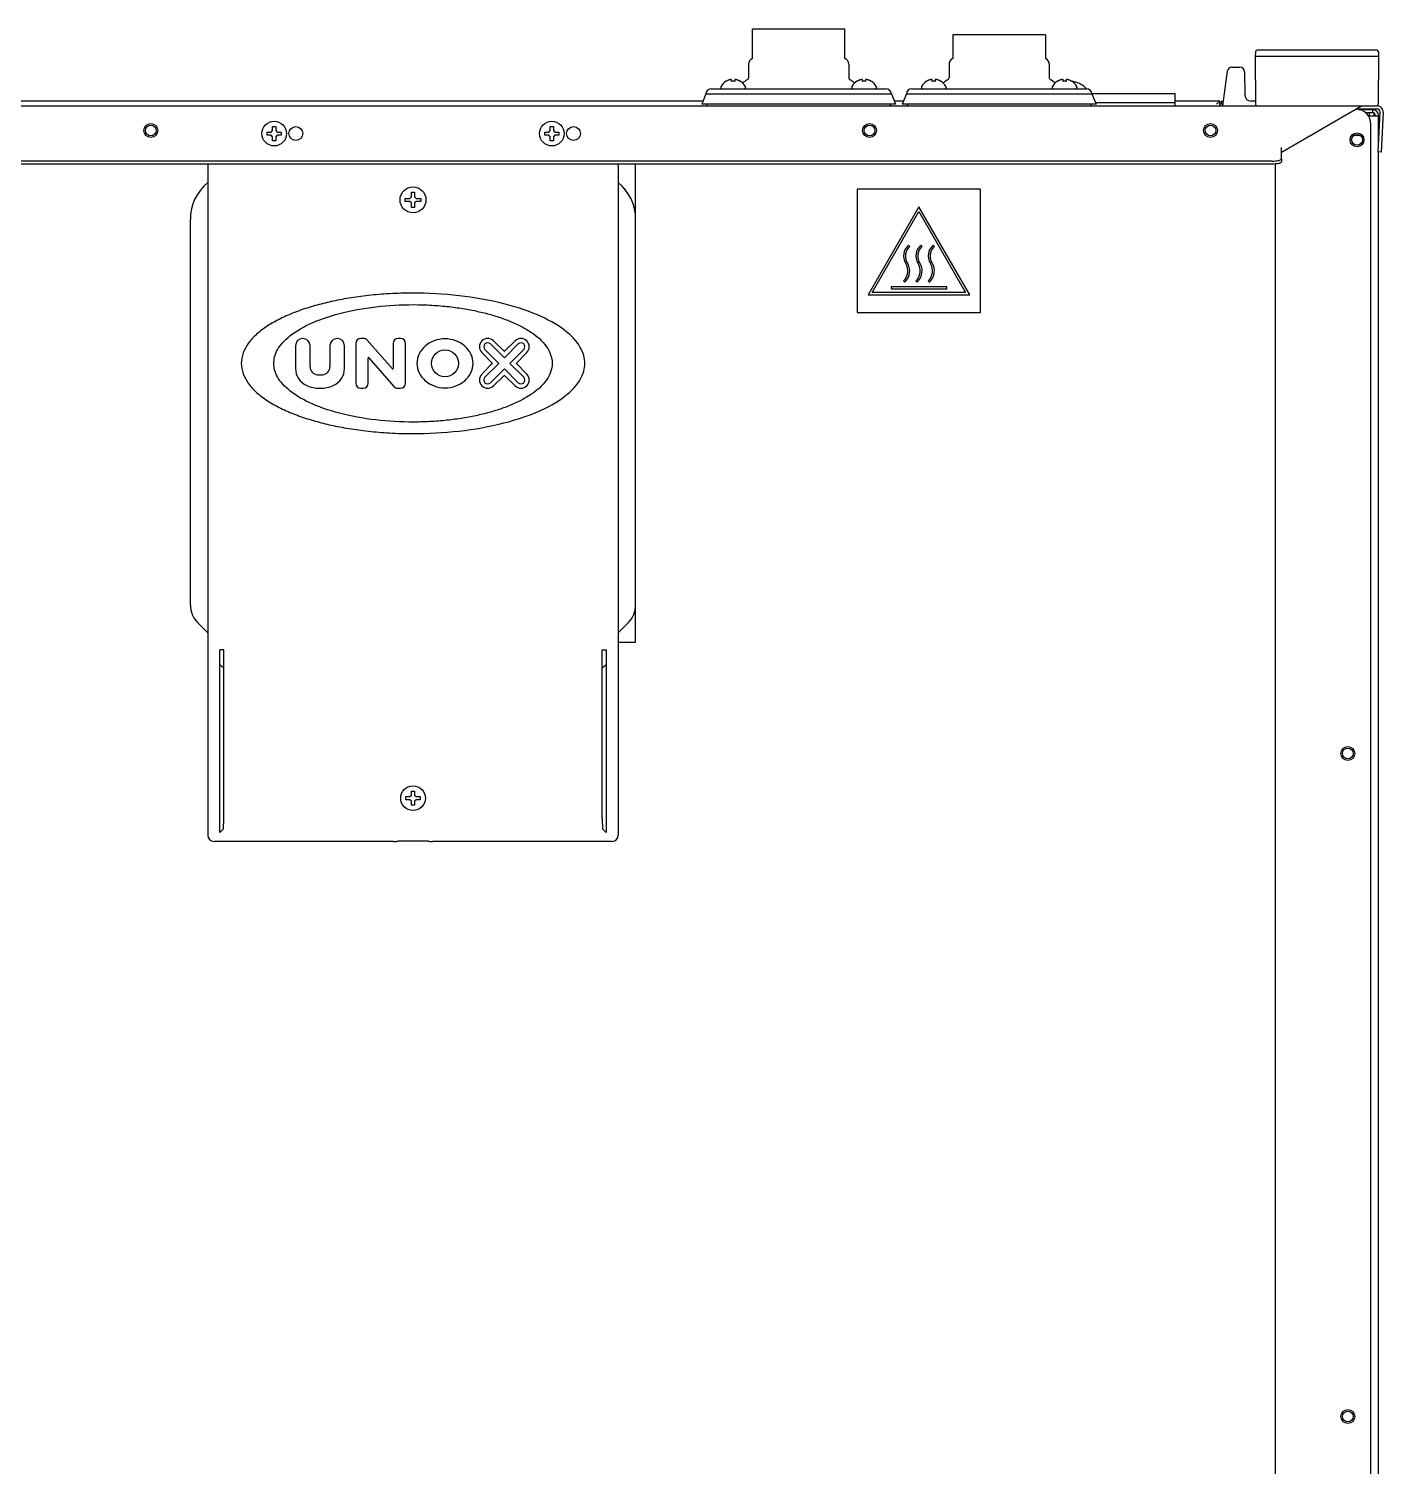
# Model space of a CAD drawing. Header units: millimetres. Extents: x 2355 to 9028, y 2010 to 7655.
# Drawn here: x 2830.1 to 3269.1, y 5249.5 to 5715.6 of the extents above; entities that cross this region are included whole.
import ezdxf

# ---------------------------------------------------------------- set-up
doc = ezdxf.new("R2010")
doc.units = ezdxf.units.MM
doc.header["$LTSCALE"] = 739.2
doc.layers.get('0').update_dxf_attribs({"linetype": 'CONTINUOUS'})
for name, color, linetype in [('ASSI', 7, 'CONTINUOUS'), ('CURVE', 7, 'CONTINUOUS'), ('GEOM', 7, 'CONTINUOUS')]:
    doc.layers.add(name, color=color, linetype=linetype)

msp = doc.modelspace()

# ---------------------------------------------------------------- linework, layer by layer
at = {"color": 7, "linetype": 'Continuous'}
for p, q in [((3064.65, 5705.99), (3064.65, 5715.62)), ((3064.65, 5715.62), (3094.65, 5715.62)), ((3094.65, 5705.99), (3094.65, 5715.62)), ((3227.65, 5706.62), (3227.78, 5691.11)), ((3267.65, 5706.62), (3267.51, 5691.11)), ((3220.06, 5703.12), (3222.67, 5703.12)), ((3224.17, 5701.64), (3224.3, 5694.08)), ((3056.13, 5698.56), (3056.13, 5698.6)), ((3057.86, 5699.12), (3057.84, 5699.12)), ((3057.93, 5698.56), (3057.93, 5699.11)), ((3059, 5699.12), (3058.93, 5699.11)), ((3058.93, 5699.11), (3058.93, 5698.56)), ((3060.73, 5698.6), (3060.73, 5698.56)), ((3098.56, 5698.56), (3098.56, 5698.6)), ((3100.29, 5699.12), (3100.27, 5699.12)), ((3100.36, 5698.56), (3100.36, 5699.11)), ((3101.43, 5699.12), (3101.36, 5699.11)), ((3101.36, 5699.11), (3101.36, 5698.56)), ((3103.16, 5698.6), (3103.16, 5698.56)), ((3121.13, 5698.56), (3121.13, 5698.6)), ((3122.86, 5699.12), (3122.84, 5699.12)), ((3122.93, 5698.56), (3122.93, 5699.11)), ((3124, 5699.12), (3123.93, 5699.11)), ((3123.93, 5699.11), (3123.93, 5698.56)), ((3125.73, 5698.6), (3125.73, 5698.56)), ((3163.56, 5698.56), (3163.56, 5698.6)), ((3165.29, 5699.12), (3165.27, 5699.12)), ((3165.36, 5698.56), (3165.36, 5699.11)), ((3166.43, 5699.12), (3166.36, 5699.11)), ((3166.36, 5699.11), (3166.36, 5698.56)), ((3168.16, 5698.6), (3168.16, 5698.56)), ((3169.8, 5698.16), (3169.8, 5698.14)), ((3227.77, 5692.12), (3226.22, 5692.12)), ((3266.15, 5688.12), (3266.35, 5688.12)), ((2907.35, 5681.12), (2907.35, 5682.12)), ((2907.35, 5682.12), (2908.65, 5682.12)), ((2908.65, 5682.12), (2909.15, 5682.62)), ((2909.15, 5682.62), (2909.15, 5683.92)), ((2909.15, 5683.92), (2910.15, 5683.92)), ((2910.15, 5683.92), (2910.15, 5682.62)), ((2910.15, 5682.62), (2910.65, 5682.12)), ((2910.65, 5682.12), (2911.95, 5682.12)), ((2911.95, 5682.12), (2911.95, 5681.12)), ((2997.35, 5681.12), (2997.35, 5682.12)), ((2997.35, 5682.12), (2998.65, 5682.12)), ((2998.65, 5682.12), (2999.15, 5682.62)), ((2999.15, 5682.62), (2999.15, 5683.92)), ((2999.15, 5683.92), (3000.15, 5683.92)), ((3000.15, 5683.92), (3000.15, 5682.62)), ((3000.15, 5682.62), (3000.65, 5682.12)), ((3000.65, 5682.12), (3001.95, 5682.12)), ((3001.95, 5682.12), (3001.95, 5681.12)), ((2908.65, 5681.12), (2907.35, 5681.12)), ((2909.15, 5680.62), (2908.65, 5681.12)), ((2909.15, 5679.32), (2909.15, 5680.62)), ((2910.15, 5679.32), (2909.15, 5679.32)), ((2910.65, 5681.12), (2910.15, 5680.62)), ((2910.15, 5680.62), (2910.15, 5679.32)), ((2911.95, 5681.12), (2910.65, 5681.12)), ((2998.65, 5681.12), (2997.35, 5681.12)), ((2999.15, 5680.62), (2998.65, 5681.12)), ((2999.15, 5679.32), (2999.15, 5680.62)), ((3000.15, 5679.32), (2999.15, 5679.32)), ((3000.65, 5681.12), (3000.15, 5680.62)), ((3000.15, 5680.62), (3000.15, 5679.32)), ((3001.95, 5681.12), (3000.65, 5681.12)), ((3259.94, 5681.12), (3261.35, 5681.12)), ((3261.33, 5681.13), (3259.96, 5681.13)), ((2952.15, 5659.62), (2952.15, 5660.62)), ((2952.15, 5660.62), (2953.65, 5660.62)), ((2953.65, 5659.62), (2952.15, 5659.62)), ((2953.65, 5660.62), (2954.15, 5661.12)), ((2954.15, 5659.12), (2953.65, 5659.62)), ((2954.15, 5661.12), (2954.15, 5662.62)), ((2954.15, 5662.62), (2955.15, 5662.62)), ((2954.15, 5657.62), (2954.15, 5659.12)), ((2955.15, 5662.62), (2955.15, 5661.12)), ((2955.15, 5661.12), (2955.65, 5660.62)), ((2955.65, 5659.62), (2955.15, 5659.12)), ((2955.15, 5659.12), (2955.15, 5657.62)), ((2955.65, 5660.62), (2957.15, 5660.62)), ((2957.15, 5659.62), (2955.65, 5659.62)), ((2957.15, 5660.62), (2957.15, 5659.62)), ((2955.15, 5657.62), (2954.15, 5657.62)), ((2954.15, 5467.12), (2954.15, 5468.42)), ((2954.15, 5468.42), (2955.15, 5468.42)), ((2955.15, 5468.42), (2955.15, 5467.12)), ((2952.35, 5465.62), (2952.35, 5466.62)), ((2952.35, 5466.62), (2953.65, 5466.62)), ((2953.65, 5465.62), (2952.35, 5465.62)), ((2953.65, 5466.62), (2954.15, 5467.12)), ((2954.15, 5465.12), (2953.65, 5465.62)), ((2954.15, 5463.82), (2954.15, 5465.12)), ((2955.15, 5463.82), (2954.15, 5463.82)), ((2955.15, 5467.12), (2955.65, 5466.62)), ((2955.65, 5465.62), (2955.15, 5465.12)), ((2955.15, 5465.12), (2955.15, 5463.82)), ((2955.65, 5466.62), (2956.95, 5466.62)), ((2956.95, 5465.62), (2955.65, 5465.62)), ((2956.95, 5466.62), (2956.95, 5465.62))]:
    msp.add_line(p, q, dxfattribs=at)
msp.add_lwpolyline([(3218.61, 5702.02), (3218.6, 5701.97), (3218.57, 5701.83)], dxfattribs=at)
for centre, radius, start, end in [((3220.06, 5701.62), 1.5, 90.0005, 172.0001), ((3222.67, 5701.62), 1.5, 1, 89.9997), ((3058.62, 5694.51), 4.75, 118.9687, 121.5341), ((3058.61, 5694.51), 4.75, 118.0074, 118.9684), ((3058.61, 5694.52), 4.75, 116.6813, 118.0074), ((3058.61, 5694.52), 4.74, 115.5402, 116.6812), ((3058.61, 5694.52), 4.74, 114.5722, 115.5402), ((3058.61, 5694.53), 4.73, 113.3175, 114.5722), ((3058.61, 5694.53), 4.73, 112.5474, 113.3174), ((3058.6, 5694.54), 4.72, 111.0025, 112.5476), ((3058.6, 5694.55), 4.72, 110.5181, 111.0023), ((3058.6, 5694.56), 4.7, 108.4656, 110.5187), ((3058.59, 5694.57), 4.68, 107.3773, 108.465), ((3058.58, 5694.59), 4.67, 106.3949, 107.3772), ((3058.58, 5694.62), 4.64, 104.3176, 106.3964), ((3057.68, 5697.12), 2.01, 95.1401, 97.2744), ((3057.68, 5697.15), 1.98, 94.2856, 95.1372), ((3057.68, 5697.16), 1.97, 93.0233, 94.286), ((3057.68, 5697.17), 1.96, 91.9964, 93.0228), ((3057.68, 5697.18), 1.95, 90.9261, 91.9964), ((3057.68, 5697.18), 1.95, 88.8459, 90.9258), ((3057.68, 5697.17), 1.96, 87.6233, 88.8455), ((3057.68, 5697.17), 1.96, 86.7841, 87.6235), ((3057.68, 5697.16), 1.97, 85.3984, 86.7833), ((3057.68, 5697.12), 2.01, 82.7259, 84.7415), ((3058.43, 5694.8), 3.79, 95.0778, 97.5988), ((3058.43, 5694.82), 3.78, 92.5427, 95.0772), ((3058.43, 5694.82), 3.77, 87.4579, 92.5421), ((3058.43, 5694.82), 3.78, 84.9228, 87.4573), ((3058.43, 5694.8), 3.79, 82.4012, 84.9222), ((3059.18, 5697.14), 1.98, 94.6009, 95.2558), ((3059.18, 5697.16), 1.97, 93.2166, 94.6016), ((3059.18, 5697.17), 1.96, 92.3765, 93.2159), ((3059.18, 5697.17), 1.95, 91.1544, 92.3767), ((3059.18, 5697.18), 1.95, 89.0741, 91.1541), ((3059.18, 5697.18), 1.95, 88.0037, 89.0738), ((3059.18, 5697.17), 1.96, 86.9771, 88.0037), ((3059.18, 5697.16), 1.97, 85.714, 86.9767), ((3059.18, 5697.15), 1.98, 84.8627, 85.7144), ((3059.18, 5697.12), 2.01, 82.7256, 84.8598), ((3058.28, 5694.62), 4.64, 73.6036, 75.6824), ((3058.27, 5694.59), 4.67, 72.6228, 73.6051), ((3058.27, 5694.57), 4.68, 71.535, 72.6227), ((3058.26, 5694.56), 4.7, 69.4813, 71.5344), ((3058.26, 5694.55), 4.72, 68.9977, 69.4819), ((3058.26, 5694.54), 4.72, 67.4524, 68.9975), ((3058.25, 5694.53), 4.73, 66.6826, 67.4526), ((3058.25, 5694.53), 4.73, 65.4278, 66.6825), ((3058.25, 5694.52), 4.74, 64.4598, 65.4278), ((3058.25, 5694.52), 4.74, 63.3188, 64.4598), ((3058.25, 5694.52), 4.75, 61.9926, 63.3187), ((3058.25, 5694.51), 4.75, 61.0316, 61.9926), ((3058.24, 5694.51), 4.75, 58.4659, 61.0313), ((3101.05, 5694.51), 4.75, 118.9687, 121.5341), ((3101.05, 5694.51), 4.75, 118.0074, 118.9684), ((3101.05, 5694.52), 4.75, 116.6813, 118.0074), ((3101.05, 5694.52), 4.74, 115.5402, 116.6812), ((3101.04, 5694.52), 4.74, 114.5722, 115.5402), ((3101.04, 5694.53), 4.73, 113.3175, 114.5722), ((3101.04, 5694.53), 4.73, 112.5474, 113.3174), ((3101.04, 5694.54), 4.72, 111.0025, 112.5476), ((3101.03, 5694.55), 4.72, 110.5181, 111.0023), ((3101.03, 5694.56), 4.7, 108.4656, 110.5187), ((3101.02, 5694.57), 4.68, 107.3773, 108.465), ((3101.02, 5694.59), 4.67, 106.3949, 107.3772), ((3101.01, 5694.62), 4.64, 104.3176, 106.3964), ((3100.12, 5697.12), 2.01, 95.1401, 97.2744), ((3100.12, 5697.15), 1.98, 94.2856, 95.1372), ((3100.12, 5697.16), 1.97, 93.0233, 94.286), ((3100.11, 5697.17), 1.96, 91.9964, 93.0228), ((3100.11, 5697.18), 1.95, 90.9261, 91.9964), ((3100.11, 5697.18), 1.95, 88.8459, 90.9258), ((3100.11, 5697.17), 1.96, 87.6233, 88.8455), ((3100.11, 5697.17), 1.96, 86.7841, 87.6235), ((3100.11, 5697.16), 1.97, 85.3984, 86.7833), ((3100.11, 5697.12), 2.01, 82.7259, 84.7415), ((3100.87, 5694.8), 3.79, 95.0778, 97.5988), ((3100.86, 5694.82), 3.78, 92.5427, 95.0772), ((3100.86, 5694.82), 3.77, 87.4579, 92.5421), ((3100.86, 5694.82), 3.78, 84.9228, 87.4573), ((3100.86, 5694.8), 3.79, 82.4012, 84.9222), ((3101.62, 5697.14), 1.98, 94.6009, 95.2558), ((3101.62, 5697.16), 1.97, 93.2166, 94.6016), ((3101.61, 5697.17), 1.96, 92.3765, 93.2159), ((3101.61, 5697.17), 1.95, 91.1544, 92.3767), ((3101.61, 5697.18), 1.95, 89.0741, 91.1541), ((3101.61, 5697.18), 1.95, 88.0037, 89.0738), ((3101.61, 5697.17), 1.96, 86.9771, 88.0037), ((3101.61, 5697.16), 1.97, 85.714, 86.9767), ((3101.61, 5697.15), 1.98, 84.8627, 85.7144), ((3101.61, 5697.12), 2.01, 82.7256, 84.8598), ((3100.72, 5694.62), 4.64, 73.6036, 75.6824), ((3100.71, 5694.59), 4.67, 72.6228, 73.6051), ((3100.7, 5694.57), 4.68, 71.535, 72.6227), ((3100.7, 5694.56), 4.7, 69.4813, 71.5344), ((3100.69, 5694.55), 4.72, 68.9977, 69.4819), ((3100.69, 5694.54), 4.72, 67.4524, 68.9975), ((3100.69, 5694.53), 4.73, 66.6826, 67.4526), ((3100.69, 5694.53), 4.73, 65.4278, 66.6825), ((3100.68, 5694.52), 4.74, 64.4598, 65.4278), ((3100.68, 5694.52), 4.74, 63.3188, 64.4598), ((3100.68, 5694.52), 4.75, 61.9926, 63.3187), ((3100.68, 5694.51), 4.75, 61.0316, 61.9926), ((3100.68, 5694.51), 4.75, 58.4659, 61.0313), ((3123.62, 5694.51), 4.75, 118.9687, 121.5341), ((3123.61, 5694.51), 4.75, 118.0074, 118.9684), ((3123.61, 5694.52), 4.75, 116.6813, 118.0074), ((3123.61, 5694.52), 4.74, 115.5402, 116.6812), ((3123.61, 5694.52), 4.74, 114.5722, 115.5402), ((3123.61, 5694.53), 4.73, 113.3175, 114.5722), ((3123.61, 5694.53), 4.73, 112.5474, 113.3174), ((3123.6, 5694.54), 4.72, 111.0025, 112.5476), ((3123.6, 5694.55), 4.72, 110.5181, 111.0023), ((3123.6, 5694.56), 4.7, 108.4656, 110.5187), ((3123.59, 5694.57), 4.68, 107.3773, 108.465), ((3123.58, 5694.59), 4.67, 106.3949, 107.3772), ((3123.58, 5694.62), 4.64, 104.3176, 106.3964), ((3122.68, 5697.12), 2.01, 95.1401, 97.2744), ((3122.68, 5697.15), 1.98, 94.2856, 95.1372), ((3122.68, 5697.16), 1.97, 93.0233, 94.286), ((3122.68, 5697.17), 1.96, 91.9964, 93.0228), ((3122.68, 5697.18), 1.95, 90.9261, 91.9964), ((3122.68, 5697.18), 1.95, 88.8459, 90.9258), ((3122.68, 5697.17), 1.96, 87.6233, 88.8455), ((3122.68, 5697.17), 1.96, 86.7841, 87.6235), ((3122.68, 5697.16), 1.97, 85.3984, 86.7833), ((3122.68, 5697.12), 2.01, 82.7259, 84.7415), ((3123.43, 5694.8), 3.79, 95.0778, 97.5988), ((3123.43, 5694.82), 3.78, 92.5427, 95.0772), ((3123.43, 5694.82), 3.77, 87.4579, 92.5421), ((3123.43, 5694.82), 3.78, 84.9228, 87.4573), ((3123.43, 5694.8), 3.79, 82.4012, 84.9222), ((3124.18, 5697.14), 1.98, 94.6009, 95.2558), ((3124.18, 5697.16), 1.97, 93.2166, 94.6016), ((3124.18, 5697.17), 1.96, 92.3765, 93.2159), ((3124.18, 5697.17), 1.95, 91.1544, 92.3767), ((3124.18, 5697.18), 1.95, 89.0741, 91.1541), ((3124.18, 5697.18), 1.95, 88.0037, 89.0738), ((3124.18, 5697.17), 1.96, 86.9771, 88.0037), ((3124.18, 5697.16), 1.97, 85.714, 86.9767), ((3124.18, 5697.15), 1.98, 84.8627, 85.7144), ((3124.18, 5697.12), 2.01, 82.7256, 84.8598), ((3123.28, 5694.62), 4.64, 73.6036, 75.6824), ((3123.27, 5694.59), 4.67, 72.6228, 73.6051), ((3123.27, 5694.57), 4.68, 71.535, 72.6227), ((3123.26, 5694.56), 4.7, 69.4813, 71.5344), ((3123.26, 5694.55), 4.72, 68.9977, 69.4819), ((3123.26, 5694.54), 4.72, 67.4524, 68.9975), ((3123.25, 5694.53), 4.73, 66.6826, 67.4526), ((3123.25, 5694.53), 4.73, 65.4278, 66.6825), ((3123.25, 5694.52), 4.74, 64.4598, 65.4278), ((3123.25, 5694.52), 4.74, 63.3188, 64.4598), ((3123.25, 5694.52), 4.75, 61.9926, 63.3187), ((3123.25, 5694.51), 4.75, 61.0316, 61.9926), ((3123.24, 5694.51), 4.75, 58.4659, 61.0313), ((3166.05, 5694.51), 4.75, 118.9687, 121.5341), ((3166.05, 5694.51), 4.75, 118.0074, 118.9684), ((3166.05, 5694.52), 4.75, 116.6813, 118.0074), ((3166.05, 5694.52), 4.74, 115.5402, 116.6812), ((3166.04, 5694.52), 4.74, 114.5722, 115.5402), ((3166.04, 5694.53), 4.73, 113.3175, 114.5722), ((3166.04, 5694.53), 4.73, 112.5474, 113.3174), ((3166.04, 5694.54), 4.72, 111.0025, 112.5476), ((3166.03, 5694.55), 4.72, 110.5181, 111.0023), ((3166.03, 5694.56), 4.7, 108.4656, 110.5187), ((3166.02, 5694.57), 4.68, 107.3773, 108.465), ((3166.02, 5694.59), 4.67, 106.3949, 107.3772), ((3166.01, 5694.62), 4.64, 104.3176, 106.3964), ((3165.12, 5697.12), 2.01, 95.1401, 97.2744), ((3165.12, 5697.15), 1.98, 94.2856, 95.1372), ((3165.12, 5697.16), 1.97, 93.0233, 94.286), ((3165.11, 5697.17), 1.96, 91.9964, 93.0228), ((3165.11, 5697.18), 1.95, 90.9261, 91.9964), ((3165.11, 5697.18), 1.95, 88.8459, 90.9258), ((3165.11, 5697.17), 1.96, 87.6233, 88.8455), ((3165.11, 5697.17), 1.96, 86.7841, 87.6235), ((3165.11, 5697.16), 1.97, 85.3984, 86.7833), ((3165.11, 5697.12), 2.01, 82.7259, 84.7415), ((3165.87, 5694.8), 3.79, 95.0778, 97.5988), ((3165.86, 5694.82), 3.78, 92.5427, 95.0772), ((3165.86, 5694.82), 3.77, 87.4579, 92.5421), ((3165.86, 5694.82), 3.78, 84.9228, 87.4573), ((3165.86, 5694.8), 3.79, 82.4012, 84.9222), ((3166.62, 5697.14), 1.98, 94.6009, 95.2558), ((3166.62, 5697.16), 1.97, 93.2166, 94.6016), ((3166.61, 5697.17), 1.96, 92.3765, 93.2159), ((3166.61, 5697.17), 1.95, 91.1544, 92.3767), ((3166.61, 5697.18), 1.95, 89.0741, 91.1541), ((3166.61, 5697.18), 1.95, 88.0037, 89.0738), ((3166.61, 5697.17), 1.96, 86.9771, 88.0037), ((3166.61, 5697.16), 1.97, 85.714, 86.9767), ((3166.61, 5697.15), 1.98, 84.8627, 85.7144), ((3166.61, 5697.12), 2.01, 82.7256, 84.8598), ((3165.72, 5694.62), 4.64, 73.6036, 75.6824), ((3165.71, 5694.59), 4.67, 72.6228, 73.6051), ((3165.7, 5694.57), 4.68, 71.535, 72.6227), ((3165.7, 5694.56), 4.7, 69.4813, 71.5344), ((3165.69, 5694.55), 4.72, 68.9977, 69.4819), ((3165.69, 5694.54), 4.72, 67.4524, 68.9975), ((3165.69, 5694.53), 4.73, 66.6826, 67.4526), ((3165.69, 5694.53), 4.73, 65.4278, 66.6825), ((3165.68, 5694.52), 4.74, 64.4598, 65.4278), ((3165.68, 5694.52), 4.74, 63.3188, 64.4598), ((3165.68, 5694.52), 4.75, 61.9926, 63.3187), ((3165.68, 5694.51), 4.75, 61.0316, 61.9926), ((3165.68, 5694.51), 4.75, 58.4659, 61.0313), ((3168.08, 5694.32), 4.17, 86.2596, 86.5283), ((3168.08, 5694.31), 4.18, 85.388, 86.2594), ((3168.08, 5694.3), 4.19, 84.4827, 85.388), ((3168.07, 5694.29), 4.2, 82.7078, 84.482), ((3167.05, 5690.17), 8.44, 70.9729, 79.3378), ((3172.55, 5695.91), 0.5, 23.8254, 46.2253), ((3226.3, 5694.12), 2, 181, 267.5504), ((3228.28, 5691.12), 0.5, 180.5, 270), ((3267.01, 5691.12), 0.5, 270, 359.5)]:
    msp.add_arc(centre, radius, start, end, dxfattribs=at)
at = {"layer": 'ASSI', "linetype": 'Continuous'}
for p, q in [((3051.35, 5696.12), (3107.95, 5696.12)), ((3116.35, 5696.12), (3172.95, 5696.12)), ((3049.56, 5694.54), (3048.26, 5691.12)), ((3049.56, 5694.54), (3109.73, 5694.54)), ((3109.73, 5694.54), (3111.04, 5691.12)), ((3114.56, 5694.54), (3113.26, 5691.12)), ((3114.56, 5694.54), (3174.73, 5694.54)), ((3174.73, 5694.54), (3176.04, 5691.12))]:
    msp.add_line(p, q, dxfattribs=at)
at = {"layer": 'ASSI', "color": 7, "linetype": 'Continuous'}
for p, q in [((3054.43, 5696.72), (3054.43, 5696.52)), ((3062.43, 5696.72), (3062.43, 5696.52)), ((3096.86, 5696.72), (3096.86, 5696.52)), ((3104.86, 5696.72), (3104.86, 5696.52)), ((3119.43, 5696.72), (3119.43, 5696.52)), ((3127.43, 5696.72), (3127.43, 5696.52)), ((3161.86, 5696.72), (3161.86, 5696.52)), ((3169.86, 5696.72), (3169.86, 5696.52))]:
    msp.add_line(p, q, dxfattribs=at)
at = {"layer": 'ASSI', "linetype": 'Continuous'}
for centre, radius in [((2869.65, 5682.62), 2.25), ((2869.65, 5682.62), 1.75), ((2916.65, 5681.62), 2.25), ((3006.65, 5681.62), 2.25), ((3102.65, 5682.62), 2.25), ((3102.65, 5682.62), 1.75), ((3213.15, 5682.62), 2.25), ((3213.15, 5682.62), 1.75), ((3260.65, 5679.62), 2.25), ((3260.65, 5679.62), 1.75), ((3257.65, 5480.62), 2.25), ((3257.65, 5480.62), 1.75), ((3257.65, 5265.62), 2.25), ((3257.65, 5265.62), 1.75)]:
    msp.add_circle(centre, radius, dxfattribs=at)
at = {"layer": 'ASSI', "color": 7, "linetype": 'Continuous'}
for centre, radius in [((2909.65, 5681.62), 4), ((2999.65, 5681.62), 4), ((2954.65, 5660.12), 4.2), ((2954.65, 5466.12), 4)]:
    msp.add_circle(centre, radius, dxfattribs=at)
for centre, radius, start, end in [((3065.45, 5704.12), 2.05, 113.1738, 180), ((3093.85, 5704.12), 2.05, 0, 66.8262), ((3130.45, 5704.12), 2.05, 113.1738, 180), ((3158.85, 5704.12), 2.05, 0, 66.8262), ((3054.83, 5696.72), 0.4, 149.6988, 180), ((3054.83, 5696.52), 0.4, 180, 270), ((3058.63, 5694.5), 4.8, 121.4579, 149.6988), ((3058.23, 5694.5), 4.8, 30.3012, 58.5421), ((3064.65, 5695.12), 4.25, 113.9501, 137.7102), ((3062.03, 5696.52), 0.4, 270, 360), ((3062.03, 5696.72), 0.4, 0, 30.3012), ((3094.65, 5695.12), 4.25, 42.2898, 66.0499), ((3097.26, 5696.72), 0.4, 149.6988, 180), ((3097.26, 5696.52), 0.4, 180, 270), ((3101.06, 5694.5), 4.8, 121.4579, 149.6988), ((3100.67, 5694.5), 4.8, 30.3012, 58.5421), ((3104.46, 5696.52), 0.4, 270, 360), ((3104.46, 5696.72), 0.4, 0, 30.3012), ((3119.83, 5696.72), 0.4, 149.6988, 180), ((3119.83, 5696.52), 0.4, 180, 270), ((3123.63, 5694.5), 4.8, 121.4579, 149.6988), ((3123.23, 5694.5), 4.8, 30.3012, 58.5421), ((3129.65, 5695.12), 4.25, 113.9501, 137.7102), ((3127.03, 5696.52), 0.4, 270, 360), ((3127.03, 5696.72), 0.4, 0, 30.3012), ((3159.65, 5695.12), 4.25, 42.2898, 66.0499), ((3162.26, 5696.72), 0.4, 149.6988, 180), ((3162.26, 5696.52), 0.4, 180, 270), ((3166.06, 5694.5), 4.8, 121.4579, 149.6988), ((3165.67, 5694.5), 4.8, 30.3012, 58.5421), ((3169.46, 5696.52), 0.4, 270, 360), ((3167.05, 5690.17), 8.45, 46.2253, 71.0075), ((3169.46, 5696.72), 0.4, 0, 30.3012)]:
    msp.add_arc(centre, radius, start, end, dxfattribs=at)
at = {"layer": 'ASSI', "linetype": 'Continuous'}
for centre, start, end in [((3051.35, 5694.32), 90, 173.0057), ((3107.95, 5694.32), 6.9943, 90), ((3116.35, 5694.32), 90, 173.0057), ((3172.95, 5694.32), 6.9943, 90)]:
    msp.add_arc(centre, 1.8, start, end, dxfattribs=at)
at = {"layer": 'CURVE', "color": 40, "linetype": 'Continuous'}
for p, q in [((3023.3, 5663.62), (3023.44, 5663.62)), ((3023.44, 5663.62), (3023.44, 5663.42))]:
    msp.add_line(p, q, dxfattribs=at)
at = {"layer": 'GEOM', "color": 7, "linetype": 'Continuous'}
for p, q in [((3129.65, 5713.62), (3129.65, 5705.99)), ((3159.65, 5713.62), (3129.65, 5713.62)), ((3159.65, 5713.62), (3159.65, 5705.99)), ((3227.73, 5708.14), (3227.65, 5706.62)), ((3267.65, 5706.62), (3227.65, 5706.62)), ((3267.07, 5708.62), (3228.23, 5708.62)), ((3267.65, 5706.62), (3267.51, 5691.11)), ((3267.57, 5708.14), (3267.65, 5706.62)), ((3063.4, 5704.12), (3063.4, 5699.73)), ((3095.9, 5704.12), (3095.9, 5699.73)), ((3128.4, 5704.12), (3128.4, 5699.73)), ((3160.9, 5704.12), (3160.9, 5699.73)), ((3218.57, 5701.83), (3217, 5690.62)), ((3227.74, 5696.09), (3227.74, 5695.88)), ((3048.64, 5692.12), (2620.66, 5692.12)), ((3113.64, 5692.12), (3110.66, 5692.12)), ((3201.65, 5691.62), (3175.85, 5691.62)), ((3201.65, 5690.62), (3201.65, 5694.62)), ((3216.15, 5692.12), (3201.65, 5692.12)), ((3216.15, 5692.12), (3215.15, 5691.12)), ((3216.15, 5690.62), (3216.15, 5692.12)), ((3216.67, 5691.12), (3216.67, 5692.12)), ((3227.74, 5695.77), (3227.74, 5695.49)), ((3217.07, 5691.12), (3216.15, 5691.12)), ((3260.41, 5689.62), (3267.15, 5689.62)), ((3263.29, 5688.42), (3265.65, 5688.42)), ((3264.65, 5687.52), (3264.65, 5688.42)), ((3265.65, 5689.42), (3265.65, 5688.42)), ((3266.15, 5689.62), (3266.15, 5689.45)), ((3266.15, 5688.28), (3266.15, 5687.52)), ((3266.62, 5689.62), (3266.63, 5689.26)), ((3267.47, 5675.67), (3268.15, 5688.56)), ((3236.17, 5673.48), (3236.17, 5672.51)), ((3268.47, 5675.62), (3267.47, 5675.67)), ((3233.17, 5671.73), (2436.13, 5671.73)), ((2888.15, 5671.01), (2888.15, 5454.12)), ((3021.15, 5671.01), (3021.15, 5454.12)), ((3098.65, 5663.62), (3098.65, 5623.62)), ((3138.65, 5663.62), (3098.65, 5663.62)), ((3138.65, 5623.62), (3138.65, 5663.62)), ((3118.65, 5657.91), (3102.15, 5629.33)), ((3103.53, 5630.13), (3118.65, 5656.31)), ((3135.15, 5629.33), (3118.65, 5657.91)), ((3118.65, 5656.31), (3133.76, 5630.13)), ((2882.47, 5653.8), (2882.47, 5528.76)), ((3026.82, 5528.76), (3026.82, 5653.8)), ((3115.65, 5644.97), (3115.26, 5645.43)), ((3119.65, 5644.97), (3119.26, 5645.43)), ((3123.65, 5644.97), (3123.26, 5645.43)), ((3109.65, 5631.93), (3109.65, 5631.33)), ((3127.65, 5631.93), (3109.65, 5631.93)), ((3109.65, 5631.33), (3127.65, 5631.33)), ((3113.65, 5633.86), (3114.06, 5633.43)), ((3117.65, 5633.86), (3118.06, 5633.43)), ((3121.65, 5633.86), (3122.06, 5633.43)), ((3127.65, 5631.33), (3127.65, 5631.93)), ((3102.15, 5629.33), (3135.15, 5629.33)), ((3133.76, 5630.13), (3103.53, 5630.13)), ((3098.65, 5623.62), (3138.65, 5623.62)), ((2916.56, 5612.84), (2916.56, 5605.49)), ((2921.27, 5606.08), (2921.27, 5612.84)), ((2927.73, 5612.84), (2927.73, 5606.08)), ((2932.44, 5605.49), (2932.44, 5612.84)), ((2936.07, 5613.58), (2936.07, 5600.66)), ((2938.62, 5615.19), (2937.69, 5615.19)), ((2947.95, 5605.31), (2939.84, 5614.64)), ((2948.19, 5613.58), (2948.19, 5605.4)), ((2950.61, 5615.19), (2949.8, 5615.19)), ((2952.22, 5600.66), (2952.22, 5613.58)), ((2979.78, 5613.41), (2984.26, 5608.94)), ((2984.16, 5611.02), (2980.78, 5614.4)), ((2984.26, 5608.94), (2988.73, 5613.41)), ((2987.74, 5614.4), (2984.35, 5611.02)), ((2940.11, 5600.66), (2940.11, 5608.84)), ((2940.35, 5608.93), (2948.46, 5599.6)), ((2976.97, 5610.6), (2980.36, 5607.21)), ((2982.44, 5607.12), (2977.97, 5611.59)), ((2990.55, 5611.59), (2986.08, 5607.12)), ((2988.16, 5607.21), (2991.55, 5610.6)), ((2980.36, 5607.02), (2976.97, 5603.64)), ((2977.97, 5602.64), (2982.44, 5607.12)), ((2984.26, 5605.3), (2979.78, 5600.82)), ((2980.78, 5599.83), (2984.16, 5603.21)), ((2988.73, 5600.82), (2984.26, 5605.3)), ((2984.35, 5603.21), (2987.74, 5599.83)), ((2986.08, 5607.12), (2990.55, 5602.64)), ((2991.55, 5603.64), (2988.16, 5607.02)), ((2937.69, 5599.04), (2938.5, 5599.04)), ((2949.68, 5599.04), (2950.61, 5599.04)), ((2884.81, 5523.11), (2888.15, 5519.77)), ((3021.15, 5519.77), (3024.48, 5523.11)), ((2891.99, 5454.96), (2891.99, 5514.18)), ((2893.31, 5514.18), (2891.99, 5514.18)), ((2893.31, 5459.66), (2893.31, 5514.18)), ((3015.99, 5459.66), (3015.99, 5514.18)), ((3015.99, 5514.18), (3017.3, 5514.18)), ((3017.3, 5514.18), (3017.3, 5454.96)), ((2891.99, 5454.96), (2893.19, 5456.16)), ((3017.3, 5454.96), (3016.11, 5456.16)), ((2948.32, 5452.12), (2890.15, 5452.12)), ((2958.15, 5452.19), (2951.15, 5452.19)), ((3019.15, 5452.12), (2960.98, 5452.12))]:
    msp.add_line(p, q, dxfattribs=at)
at = {"layer": 'GEOM', "linetype": 'Continuous'}
for p, q in [((3049.56, 5694.54), (3048.26, 5691.12)), ((3109.73, 5694.54), (3111.04, 5691.12)), ((3114.56, 5694.54), (3113.26, 5691.12)), ((3174.71, 5694.62), (3201.65, 5694.62)), ((3174.73, 5694.54), (3176.04, 5691.12)), ((3216.67, 5692.12), (3217.21, 5692.12)), ((2402.15, 5690.62), (3267.15, 5690.62)), ((3111.04, 5691.12), (3048.26, 5691.12)), ((3176.04, 5691.12), (3113.26, 5691.12)), ((3236.17, 5675.62), (3262.15, 5690.62)), ((3261.15, 5689.42), (3265.65, 5689.42)), ((3264.17, 5687.42), (3267.65, 5687.42)), ((3267.65, 5679.05), (3267.65, 5687.42)), ((3269.14, 5688.51), (3268.47, 5675.62)), ((3265.15, 4895.92), (3265.15, 5684.62)), ((3236.17, 5673.48), (3236.17, 5677.15)), ((3267.65, 4895.92), (3267.65, 5675.62)), ((3233.17, 5672.7), (2436.13, 5672.7)), ((3026.65, 5671.73), (3026.65, 5516.62)), ((3234.15, 5671.73), (3234.15, 4891)), ((3026.65, 5516.62), (3021.15, 5516.62))]:
    msp.add_line(p, q, dxfattribs=at)
at = {"layer": 'GEOM', "color": 7, "linetype": 'Continuous'}
msp.add_circle((2965.01, 5607.12), 4.37, dxfattribs=at)
for centre, radius, start, end in [((3228.23, 5708.12), 0.5, 90, 177), ((3267.07, 5708.12), 0.5, 3, 90), ((3062.6, 5699.73), 0.8, 293.9501, 360), ((3096.7, 5699.73), 0.8, 180, 246.0499), ((3094.65, 5695.12), 4.25, 42.2972, 66.0499), ((3127.6, 5699.73), 0.8, 293.9501, 360), ((3161.7, 5699.73), 0.8, 180, 246.0499), ((3159.65, 5695.12), 4.25, 42.2972, 66.0499), ((3050.49, 5691.42), 0.8, 202.3457, 270), ((3108.8, 5691.42), 0.8, 270, 337.6543), ((3115.49, 5691.42), 0.8, 202.3457, 270), ((3173.8, 5691.42), 0.8, 270, 337.6543), ((3265.65, 5687.42), 1, 0, 90), ((3267.15, 5688.62), 1, 357, 90), ((3118.17, 5641.97), 4.52, 130.0089, 212.3119), ((3118.17, 5641.97), 3.92, 130.0089, 212.3119), ((3122.17, 5641.97), 4.52, 130.0089, 212.3119), ((3122.17, 5641.97), 3.92, 130.0089, 212.3119), ((3126.17, 5641.97), 4.52, 130.0089, 212.3119), ((3126.17, 5641.97), 3.92, 130.0089, 212.3119), ((3110.53, 5637.13), 4.52, 313.654, 32.3119), ((3110.53, 5637.13), 5.12, 313.654, 32.3119), ((3114.53, 5637.13), 4.52, 313.654, 32.3119), ((3114.53, 5637.13), 5.12, 313.654, 32.3119), ((3118.53, 5637.13), 4.52, 313.654, 32.3119), ((3118.53, 5637.13), 5.12, 313.654, 32.3119), ((2918.91, 5612.84), 2.36, 0, 180), ((2930.08, 5612.84), 2.36, 0, 180), ((2937.69, 5613.58), 1.62, 90, 180), ((2938.62, 5613.58), 1.62, 41, 90), ((2949.8, 5613.58), 1.62, 90, 180), ((2950.61, 5613.58), 1.62, 0, 90), ((2978.87, 5612.5), 2.69, 45, 225), ((2978.87, 5612.5), 1.29, 45, 225), ((2989.64, 5612.5), 2.69, 315, 135), ((2989.64, 5612.5), 1.29, 315, 135), ((2940.25, 5608.84), 0.135, 41, 180), ((2984.26, 5611.11), 0.135, 225, 315), ((2922.61, 5605.49), 6.06, 180, 246.4218), ((2923.96, 5606.08), 2.69, 180, 262.3377), ((2924.5, 5610.08), 6.73, 262.3377, 277.6623), ((2925.04, 5606.08), 2.69, 277.6623, 360), ((2926.38, 5605.49), 6.06, 293.5782, 360), ((2948.05, 5605.4), 0.135, 221, 360), ((2978.87, 5601.73), 2.69, 135, 315), ((2980.26, 5607.12), 0.135, 315, 45), ((2984.26, 5603.12), 0.135, 45, 135), ((2989.64, 5601.73), 2.69, 225, 45), ((2988.26, 5607.12), 0.135, 135, 225), ((2924.5, 5609.81), 10.77, 246.4218, 293.5782), ((2937.69, 5600.66), 1.62, 180, 270), ((2938.5, 5600.66), 1.62, 270, 360), ((2949.68, 5600.66), 1.62, 221, 270), ((2950.61, 5600.66), 1.62, 270, 360), ((2978.87, 5601.73), 1.29, 135, 315), ((2989.64, 5601.73), 1.29, 225, 45)]:
    msp.add_arc(centre, radius, start, end, dxfattribs=at)
at = {"layer": 'GEOM', "linetype": 'Continuous'}
for centre, radius, start, end in [((3260.15, 5684.62), 5, 0, 86.8485), ((3265.65, 5687.42), 2, 0, 90), ((3267.15, 5688.62), 2, 357, 90)]:
    msp.add_arc(centre, radius, start, end, dxfattribs=at)
at = {"layer": 'GEOM', "color": 7, "linetype": 'Continuous'}
for centre, major_axis, ratio, start_param, end_param in [((2890.15, 5670.99), (-0.2, 2.12), 0.939187, 1.1216, 1.468993), ((3019.15, 5670.99), (0.2, 2.12), 0.939187, -1.468993, -1.1216), ((2897.98, 5653.78), (-10.97, 10.97), 0.998783, -0.098149, 0.784789), ((3011.31, 5653.78), (-10.97, -10.97), 0.998783, 8.639989, 9.522927), ((2890.48, 5528.77), (-5.66, -5.66), 0.998783, -0.784789, 0), ((3018.82, 5528.77), (-5.66, 5.66), 0.998783, 9.424778, 10.209567), ((2895.71, 5512.9), (3.55, 3.55), 0.997265, 3.085667, 3.426774), ((3013.59, 5512.9), (3.55, -3.55), 0.997265, -0.285181, 0.055925), ((2893.18, 5459.66), (0, 3.5), 0.034921, -3.106686, -1.570796), ((3016.11, 5459.66), (0, 3.5), 0.034921, -4.712389, -3.176499), ((2890.15, 5454.12), (1.42, 1.42), 0.998783, -3.926382, -2.356803), ((3019.15, 5454.12), (-1.42, 1.42), 0.998783, -3.926382, -2.356803), ((2948.32, 5452.17), (1.5, 0), 0.034921, -1.570796, -0.339837), ((2951.15, 5452.13), (1.5, 0), 0.034921, 1.570796, 2.801756), ((2958.15, 5452.13), (1.5, 0), 0.034921, 0.339837, 1.570796), ((2960.98, 5452.17), (1.5, 0), 0.034921, -2.801756, -1.570796)]:
    msp.add_ellipse(centre, major_axis=major_axis, ratio=ratio, start_param=start_param, end_param=end_param, dxfattribs=at)
at = {"layer": 'GEOM', "linetype": 'Continuous'}
msp.add_open_spline([(3233.17, 5672.7), (3233.88, 5672.7), (3234.73, 5672.75), (3235.64, 5673.03), (3235.96, 5673.17), (3236.17, 5673.35), (3236.17, 5673.48)], degree=3, knots=[0, 0, 0, 0, 0.665162, 0.787129, 0.883162, 1, 1, 1, 1], dxfattribs=at)
at = {"layer": 'GEOM', "color": 7, "linetype": 'Continuous'}
for points, knots in [([(3236.17, 5672.51), (3236.17, 5672.39), (3235.96, 5672.2), (3235.64, 5672.07), (3234.73, 5671.79), (3233.88, 5671.73), (3233.17, 5671.73)], [0, 0, 0, 0, 0.116838, 0.212871, 0.334838, 1, 1, 1, 1]), ([(3010.33, 5607.12), (3010.33, 5607.97), (3010.08, 5609.79), (3008.35, 5613.75), (3003.36, 5618.7), (2994.25, 5623.53), (2981.96, 5627.31), (2967.66, 5629.56), (2955.17, 5630.06), (2945.42, 5629.65), (2938.7, 5629), (2933.44, 5628.22), (2929.54, 5627.46), (2926.82, 5626.86), (2924.19, 5626.2), (2920.75, 5625.23), (2916.57, 5623.82), (2911.84, 5621.78), (2907.58, 5619.42), (2903.98, 5616.73), (2900.45, 5613.02), (2898.96, 5609.4), (2898.96, 5607.12)], [0, 0, 0, 0, 0.019941, 0.042354, 0.099604, 0.179479, 0.281703, 0.398223, 0.516716, 0.573001, 0.625808, 0.674436, 0.697057, 0.718516, 0.739445, 0.760411, 0.802011, 0.842362, 0.880468, 0.915456, 0.946829, 1, 1, 1, 1]), ([(2909.52, 5607.12), (2909.52, 5607.83), (2909.73, 5609.35), (2911.12, 5612.64), (2915.14, 5616.78), (2922.54, 5620.83), (2932.5, 5623.99), (2944.1, 5625.87), (2954.23, 5626.29), (2962.12, 5625.94), (2967.57, 5625.4), (2971.83, 5624.75), (2974.99, 5624.12), (2977.19, 5623.62), (2979.33, 5623.07), (2982.11, 5622.25), (2985.5, 5621.07), (2989.34, 5619.37), (2993.73, 5616.84), (2998.08, 5613.22), (2999.77, 5609.01), (2999.77, 5607.12)], [0, 0, 0, 0, 0.020426, 0.043294, 0.101168, 0.181166, 0.283064, 0.398962, 0.516733, 0.572675, 0.625172, 0.673535, 0.696042, 0.717401, 0.73824, 0.759127, 0.800607, 0.840911, 0.879072, 0.945685, 1, 1, 1, 1]), ([(2974.1, 5607.12), (2974.1, 5608.16), (2973.6, 5610.3), (2971.53, 5612.94), (2968.52, 5614.66), (2965.01, 5615.26), (2961.5, 5614.66), (2958.49, 5612.94), (2956.42, 5610.3), (2955.93, 5608.16), (2955.93, 5607.12)], [0, 0, 0, 0, 0.117152, 0.239047, 0.367351, 0.5, 0.632649, 0.760953, 0.882848, 1, 1, 1, 1]), ([(2898.96, 5607.12), (2898.96, 5604.84), (2900.45, 5601.21), (2903.98, 5597.51), (2907.58, 5594.81), (2911.84, 5592.45), (2916.57, 5590.42), (2920.75, 5589.01), (2924.19, 5588.03), (2926.82, 5587.37), (2929.54, 5586.77), (2933.44, 5586.02), (2938.7, 5585.23), (2945.42, 5584.59), (2955.17, 5584.18), (2967.66, 5584.67), (2981.96, 5586.92), (2994.25, 5590.7), (3003.36, 5595.53), (3008.35, 5600.49), (3010.08, 5604.44), (3010.33, 5606.26), (3010.33, 5607.12)], [0, 0, 0, 0, 0.053171, 0.084544, 0.119532, 0.157638, 0.197989, 0.239589, 0.260555, 0.281484, 0.302943, 0.325564, 0.374192, 0.426999, 0.483284, 0.601777, 0.718297, 0.820521, 0.900396, 0.957646, 0.980059, 1, 1, 1, 1]), ([(2999.77, 5607.12), (2999.77, 5605.22), (2998.08, 5601.01), (2993.73, 5597.4), (2989.34, 5594.86), (2985.5, 5593.16), (2982.11, 5591.98), (2979.33, 5591.17), (2977.19, 5590.62), (2974.99, 5590.11), (2971.83, 5589.49), (2967.57, 5588.83), (2962.12, 5588.29), (2954.23, 5587.95), (2944.1, 5588.36), (2932.5, 5590.24), (2922.54, 5593.41), (2915.14, 5597.45), (2911.12, 5601.6), (2909.73, 5604.89), (2909.52, 5606.4), (2909.52, 5607.12)], [0, 0, 0, 0, 0.054315, 0.120928, 0.159089, 0.199393, 0.240873, 0.26176, 0.282599, 0.303958, 0.326465, 0.374828, 0.427325, 0.483267, 0.601038, 0.716936, 0.818834, 0.898832, 0.956706, 0.979574, 1, 1, 1, 1]), ([(2955.93, 5607.12), (2955.93, 5606.08), (2956.42, 5603.93), (2958.49, 5601.3), (2961.5, 5599.57), (2965.01, 5598.97), (2968.52, 5599.57), (2971.53, 5601.3), (2973.6, 5603.93), (2974.1, 5606.08), (2974.1, 5607.12)], [0, 0, 0, 0, 0.117152, 0.239047, 0.367351, 0.5, 0.632649, 0.760953, 0.882848, 1, 1, 1, 1])]:
    msp.add_open_spline(points, degree=3, knots=knots, dxfattribs=at)

doc.saveas('drawing.dxf')
